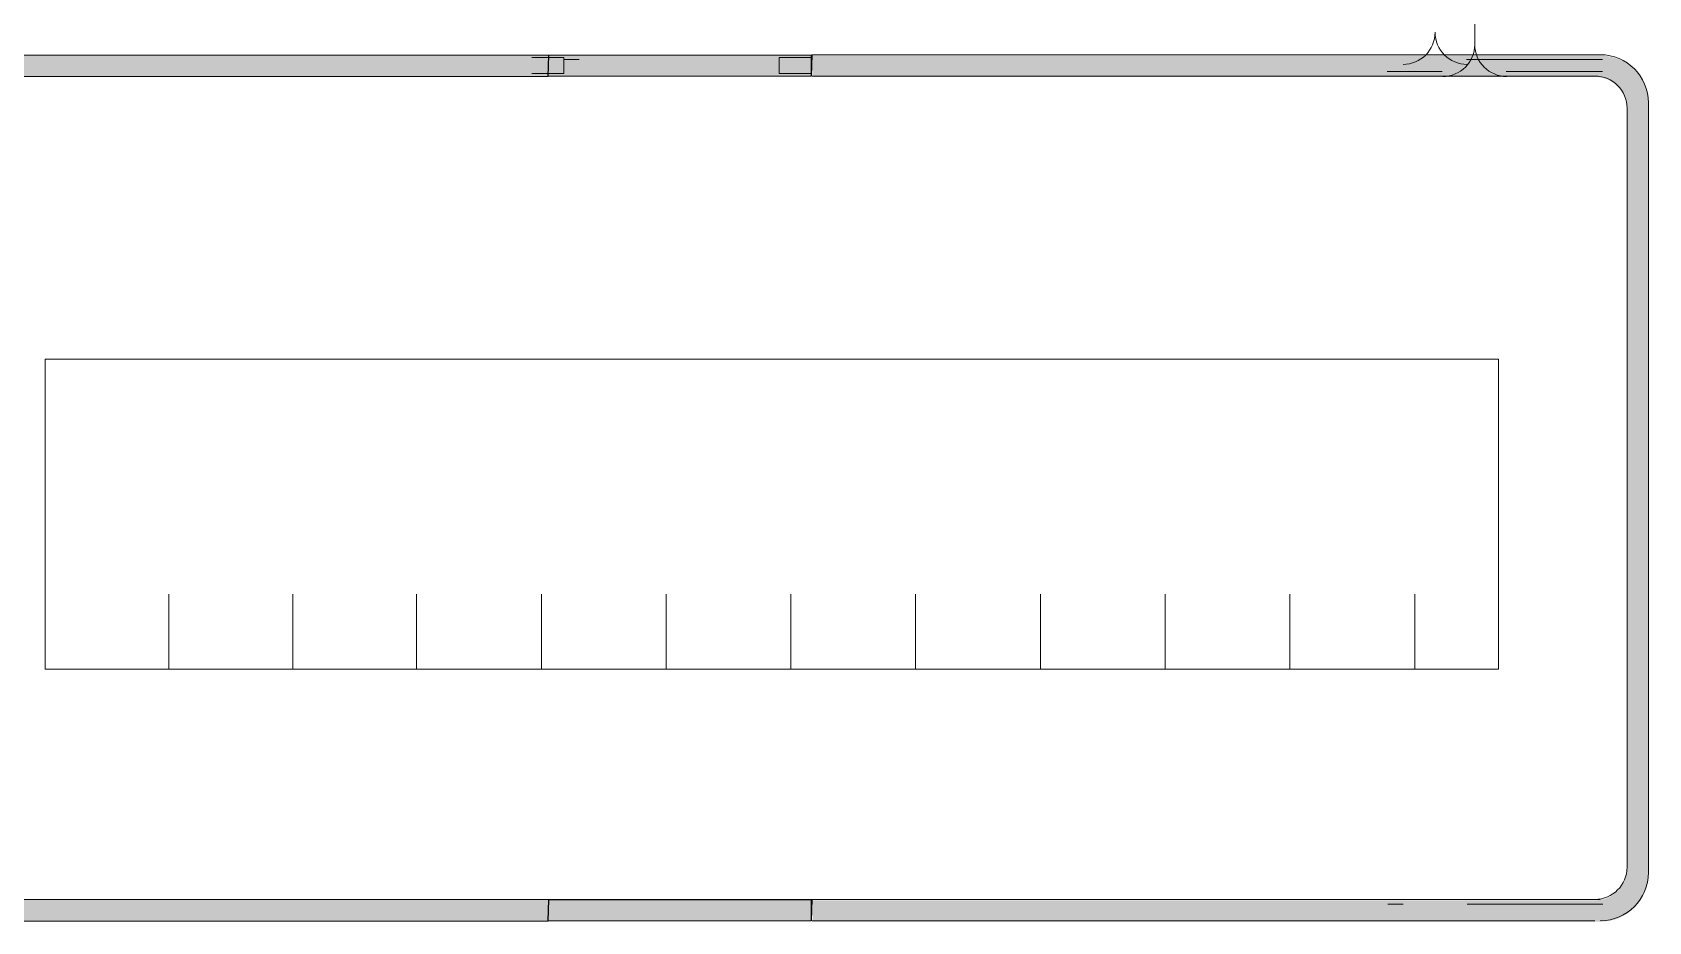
# Model space of a CAD drawing. Header units: millimetres. Extents: x -242231 to 419123, y -2399 to 525285.
# Drawn here: x -35551 to -32504, y 42708 to 44385 of the extents above; entities that cross this region are included whole.
import ezdxf

# ---------------------------------------------------------------- set-up
doc = ezdxf.new("R2010")
doc.units = ezdxf.units.MM
for name, color, linetype, lineweight in [('R-635 Töfluteikning', 7, 'Continuous', 15), ('R-635 Töfluteikning dinskinna', 32, 'Continuous', 15), ('R-lagnir', 7, 'Continuous', 25)]:
    doc.layers.add(name, color=color, linetype=linetype, lineweight=lineweight)

msp = doc.modelspace()

# ---------------------------------------------------------------- hatches: boundary and pattern name
at = {"layer": 'R-635 Töfluteikning'}
h = msp.add_hatch(color=3, dxfattribs=at)
h.dxf.hatch_style = 1
h.paths.add_polyline_path([(-34578.484, 44301.641), (-34578.484, 44321.797), (-34577.698, 44341.953), (-38051.788, 44341.953), (-38051.788, 44321.797), (-38051.788, 44301.641)])
h = msp.add_hatch(color=3, dxfattribs=at)
h.dxf.hatch_style = 1
edge = h.paths.add_edge_path()
edge.add_line((-34081.24, 44340.892), (-34081.014, 44300.58))
edge.add_line((-34081.014, 44300.58), (-32683.647, 44300.58))
edge.add_line((-32683.647, 44300.58), (-32605.189, 44300.58))
edge.add_arc((-32605.189, 44240.112), 60.468, 0, 90, ccw=False)
edge.add_line((-32544.721, 44240.112), (-32544.721, 42809.037))
edge.add_arc((-32605.189, 42809.037), 60.468, 270, 360, ccw=False)
edge.add_line((-32605.189, 42748.569), (-34080.491, 42748.569))
edge.add_line((-34080.491, 42748.569), (-34080.491, 42728.413))
edge.add_line((-34080.491, 42728.413), (-34080.491, 42708.257))
edge.add_line((-34080.491, 42708.257), (-32595.111, 42708.257))
edge.add_arc((-32595.111, 42798.959), 90.702, 270, 360)
edge.add_line((-32504.409, 42798.959), (-32504.409, 44250.19))
edge.add_arc((-32595.111, 44250.19), 90.702, 0, 90)
edge.add_line((-32595.111, 44340.892), (-34081.24, 44340.892))
h = msp.add_hatch(color=3, dxfattribs=at)
h.dxf.hatch_style = 1
h.paths.add_polyline_path([(-34578.484, 42709.453), (-34578.484, 42729.609), (-34577.698, 42749.765), (-38051.788, 42749.765), (-38051.788, 42729.609), (-38051.788, 42709.453)])
at = {"layer": 'R-lagnir', "true_color": 0x58ba48}
h = msp.add_hatch(color=85, dxfattribs=at)
h.set_gradient(color1=(0, 255, 0), color2=(0, 255, 0), tint=1)
h.paths.add_polyline_path([(-34577.698, 44341.799), (-34578.581, 44301.487), (-34082.867, 44301.969), (-34082.867, 44322.125), (-34082.867, 44342.281)])
h = msp.add_hatch(color=85, dxfattribs=at)
h.set_gradient(color1=(0, 255, 0), color2=(0, 255, 0), tint=1)
h.paths.add_polyline_path([(-34577.698, 42749.765), (-34578.581, 42709.453), (-34082.867, 42709.935), (-34082.867, 42730.091), (-34082.867, 42750.246)])

# ---------------------------------------------------------------- linework, layer by layer
at = {"layer": 'R-635 Töfluteikning', "color": 1}
for p, q in [((-32832.139, 44513.386), (-32832.139, 44362.035)), ((-32997.172, 44311.045), (-32893.637, 44311.045)), ((-32591.545, 44311.045), (-32772.701, 44311.045))]:
    msp.add_line(p, q, dxfattribs=at)
at = {"layer": 'R-635 Töfluteikning', "color": 3}
for p, q in [((-34577.698, 44341.953), (-38051.788, 44341.953)), ((-34548.962, 44333.878), (-34520.241, 44333.878)), ((-34082.867, 44322.461), (-34082.867, 44342.617)), ((-34082.867, 44322.125), (-34082.867, 44342.281)), ((-34081.95, 44342.617), (-32967.575, 44342.617)), ((-33054.441, 44342.617), (-32595.526, 44342.617)), ((-33054.441, 44342.617), (-33003.228, 44342.617)), ((-32591.545, 44333.878), (-32847.516, 44333.878)), ((-38051.788, 44301.641), (-34578.581, 44301.641)), ((-34082.867, 44322.461), (-34082.867, 44302.305)), ((-34082.867, 44322.125), (-34082.867, 44301.969)), ((-34081.014, 44302.305), (-33002.941, 44302.305)), ((-33054.441, 44302.305), (-32605.604, 44302.305)), ((-33054.441, 44302.305), (-32991.806, 44302.305)), ((-32545.136, 44241.837), (-32545.136, 42810.763)), ((-32504.824, 44251.915), (-32504.824, 42800.685)), ((-34577.698, 42749.765), (-38051.788, 42749.765)), ((-34082.867, 42730.091), (-34082.867, 42750.247)), ((-34081.95, 42750.247), (-33004.835, 42750.247)), ((-33054.441, 42750.247), (-32595.526, 42750.247)), ((-33054.441, 42750.247), (-33003.228, 42750.247)), ((-34082.867, 42730.091), (-34082.867, 42709.935)), ((-32996.142, 42741.508), (-32967.421, 42741.508)), ((-32590.515, 42741.508), (-32846.485, 42741.508)), ((-38051.788, 42709.453), (-34578.581, 42709.453)), ((-34081.014, 42709.935), (-33033.031, 42709.935)), ((-33054.441, 42709.935), (-32605.604, 42709.935))]:
    msp.add_line(p, q, dxfattribs=at)
at = {"layer": 'R-635 Töfluteikning'}
for p, q in [((-34548.962, 44337.578), (-34609.43, 44337.578)), ((-34548.962, 44337.578), (-34548.962, 44307.344)), ((-34143.335, 44337.578), (-34143.335, 44307.344)), ((-34143.335, 44337.578), (-34082.867, 44337.578)), ((-34548.962, 44307.344), (-34609.43, 44307.344)), ((-34143.335, 44307.344), (-34082.867, 44307.344))]:
    msp.add_line(p, q, dxfattribs=at)
at = {"layer": 'R-635 Töfluteikning', "color": 3}
for centre, radius, start, end in [((-32967.421, 44384.869), 60.468, 270, 0), ((-32846.485, 44384.869), 60.468, 180, 270), ((-32595.526, 44251.915), 90.702, 0, 90), ((-32605.604, 44241.837), 60.468, 0, 90), ((-32605.604, 42810.763), 60.468, 270, 0), ((-32595.526, 42800.685), 90.702, 270, 0)]:
    msp.add_arc(centre, radius, start, end, dxfattribs=at)
at = {"layer": 'R-635 Töfluteikning', "color": 1}
for centre, start, end in [((-32892.607, 44362.035), 270, 0), ((-32771.671, 44362.035), 180, 270)]:
    msp.add_arc(centre, 60.468, start, end, dxfattribs=at)
at = {"layer": 'R-635 Töfluteikning dinskinna'}
for p, q in [((-35527.126, 43184.323), (-35527.126, 43768.846)), ((-32787.699, 43768.846), (-35527.126, 43768.846)), ((-32787.699, 43184.323), (-32787.699, 43768.846)), ((-35293.652, 43184.323), (-35293.652, 43325.415)), ((-35060.179, 43184.323), (-35060.179, 43325.415)), ((-34826.705, 43184.323), (-34826.705, 43325.415)), ((-34591.544, 43184.323), (-34591.544, 43325.415)), ((-34356.388, 43184.323), (-34356.388, 43325.415)), ((-34121.226, 43184.323), (-34121.226, 43325.415)), ((-33886.07, 43184.323), (-33886.07, 43325.415)), ((-33650.915, 43184.323), (-33650.915, 43325.415)), ((-33415.759, 43184.323), (-33415.759, 43325.415)), ((-33180.603, 43184.323), (-33180.603, 43325.415)), ((-32945.447, 43184.323), (-32945.447, 43325.415)), ((-35527.126, 43184.323), (-32787.699, 43184.323))]:
    msp.add_line(p, q, dxfattribs=at)
at = {"layer": 'R-lagnir', "color": 85, "true_color": 0x58ba48}
for p, q in [((-34578.581, 44301.487), (-34577.698, 44341.799)), ((-34577.698, 44341.799), (-34081.95, 44342.281)), ((-34081.95, 44342.281), (-34082.867, 44301.969)), ((-34082.867, 44301.969), (-34578.581, 44301.487)), ((-34578.581, 42709.453), (-34577.698, 42749.765)), ((-34577.698, 42749.765), (-34081.95, 42750.247)), ((-34081.95, 42750.247), (-34082.867, 42709.935)), ((-34082.867, 42709.935), (-34578.581, 42709.453))]:
    msp.add_line(p, q, dxfattribs=at)

doc.saveas('drawing.dxf')
